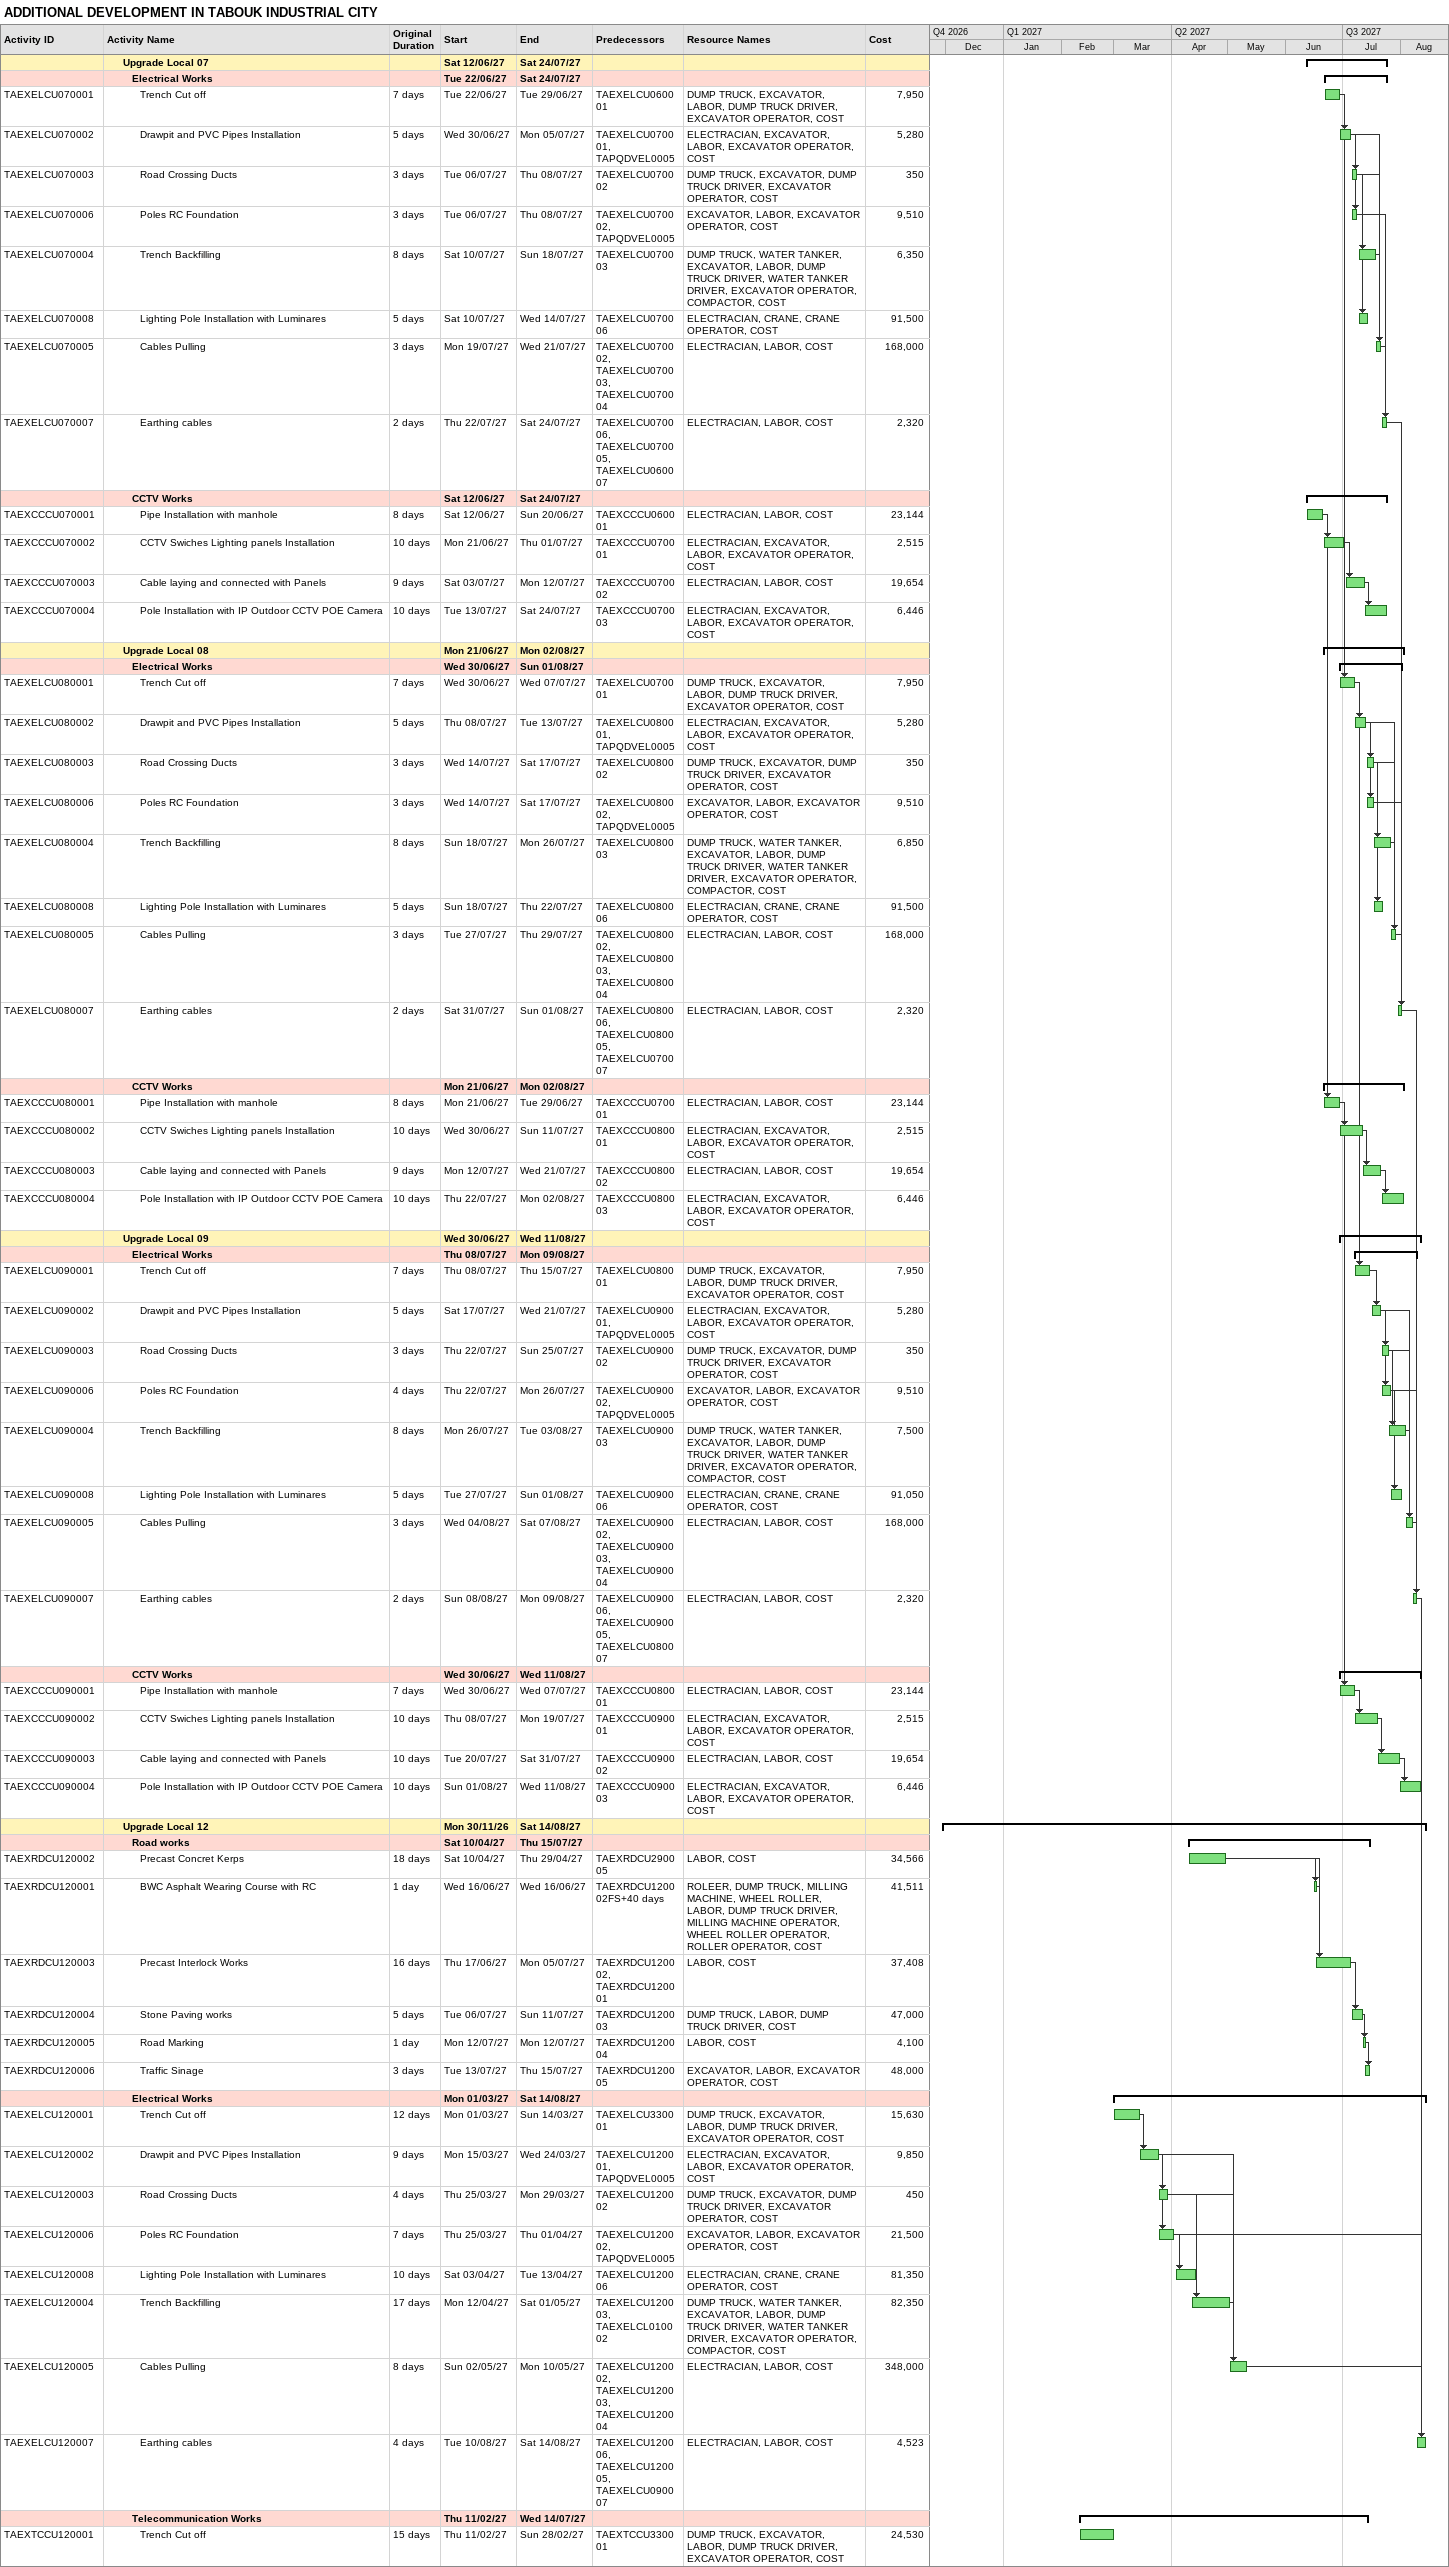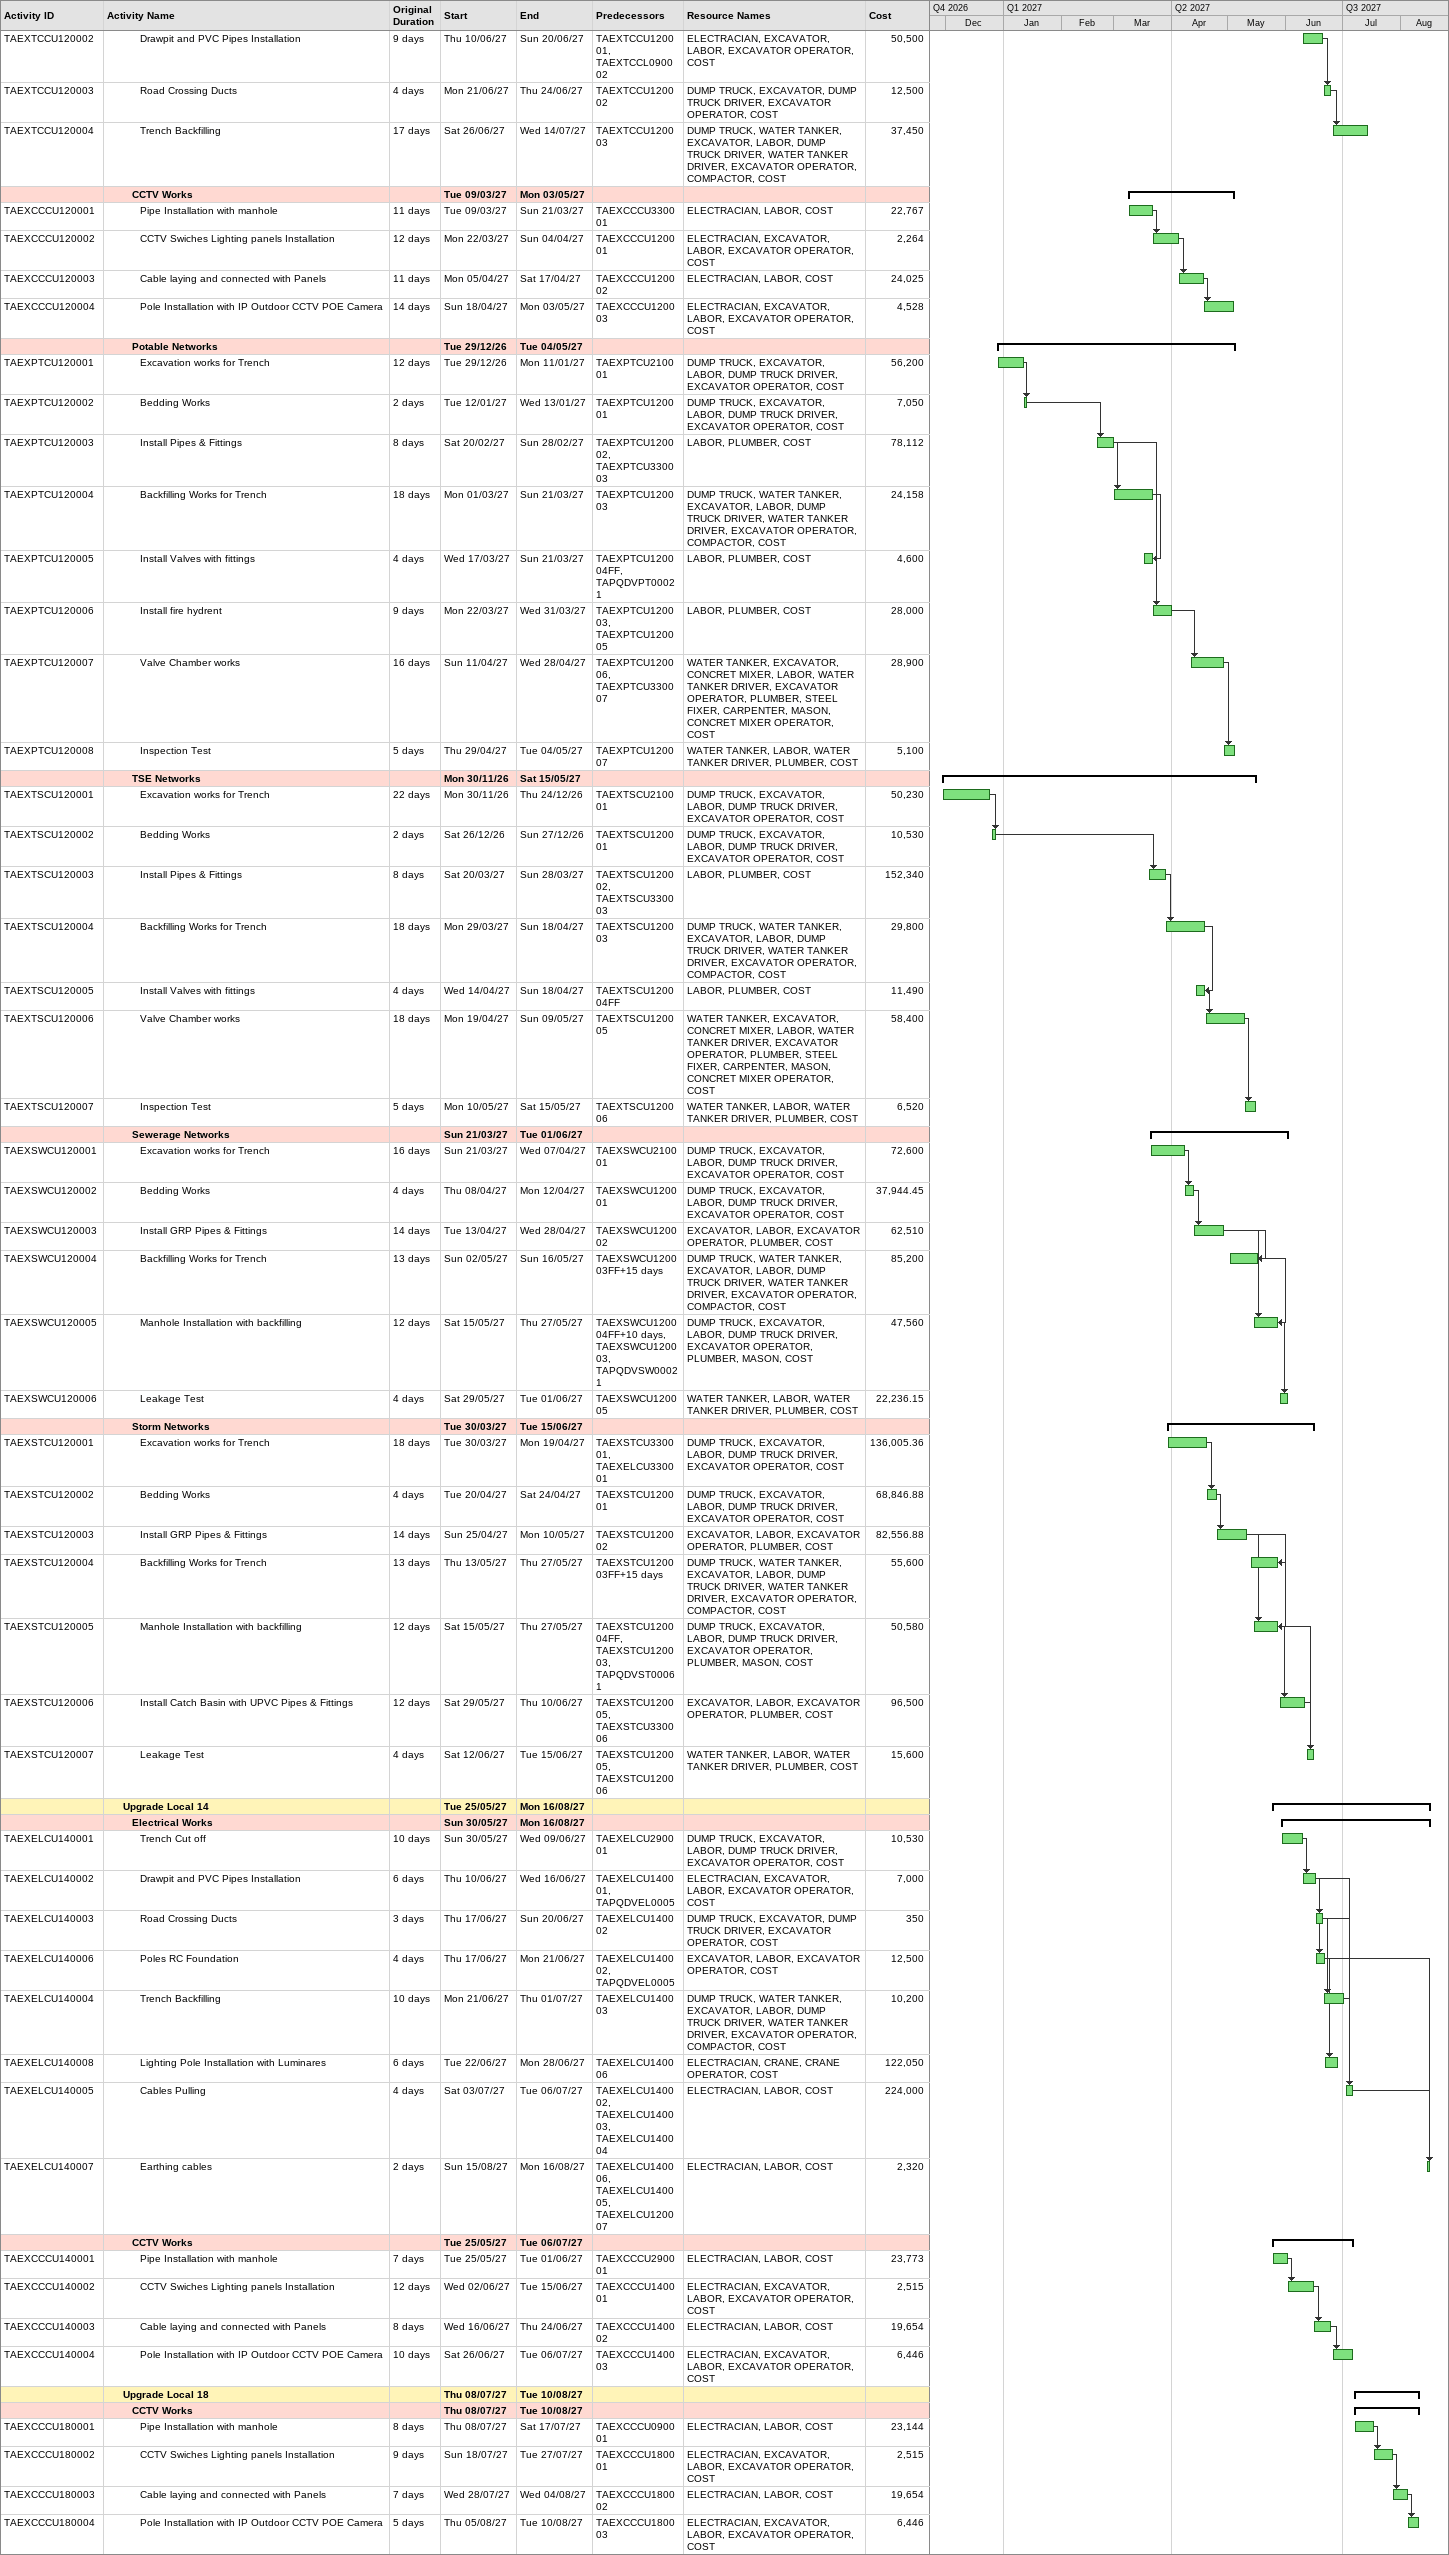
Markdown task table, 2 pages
ADDITIONAL DEVELOPMENT IN TABOUK INDUSTRIAL CITY

| ID | Level | Task | Original duration | Start | Finish | Predecessors | Resources | Cost |
|---|---|---|---|---|---|---|---|---|
|  | 3 | **Upgrade Local 07** |  | 2027-06-12 | 2027-07-24 |  |  |  |
|  | 4 | **Electrical Works** |  | 2027-06-22 | 2027-07-24 |  |  |  |
| TAEXELCU070001 | 5 | Trench Cut off | 7d | 2027-06-22 | 2027-06-29 | TAEXELCU060001 | DUMP TRUCK, EXCAVATOR, LABOR, DUMP TRUCK DRIVER, EXCAVATOR OPERATOR, COST | 7950 |
| TAEXELCU070002 | 5 | Drawpit and PVC Pipes Installation | 5d | 2027-06-30 | 2027-07-05 | TAEXELCU070001, TAPQDVEL0005 | ELECTRACIAN, EXCAVATOR, LABOR, EXCAVATOR OPERATOR, COST | 5280 |
| TAEXELCU070003 | 5 | Road Crossing Ducts | 3d | 2027-07-06 | 2027-07-08 | TAEXELCU070002 | DUMP TRUCK, EXCAVATOR, DUMP TRUCK DRIVER, EXCAVATOR OPERATOR, COST | 350 |
| TAEXELCU070006 | 5 | Poles RC Foundation | 3d | 2027-07-06 | 2027-07-08 | TAEXELCU070002, TAPQDVEL0005 | EXCAVATOR, LABOR, EXCAVATOR OPERATOR, COST | 9510 |
| TAEXELCU070004 | 5 | Trench Backfilling | 8d | 2027-07-10 | 2027-07-18 | TAEXELCU070003 | DUMP TRUCK, WATER TANKER, EXCAVATOR, LABOR, DUMP TRUCK DRIVER, WATER TANKER DRIVER, EXCAVATOR OPERATOR, COMPACTOR, COST | 6350 |
| TAEXELCU070008 | 5 | Lighting Pole Installation with Luminares | 5d | 2027-07-10 | 2027-07-14 | TAEXELCU070006 | ELECTRACIAN, CRANE, CRANE OPERATOR, COST | 91500 |
| TAEXELCU070005 | 5 | Cables Pulling | 3d | 2027-07-19 | 2027-07-21 | TAEXELCU070002, TAEXELCU070003, TAEXELCU070004 | ELECTRACIAN, LABOR, COST | 168000 |
| TAEXELCU070007 | 5 | Earthing cables | 2d | 2027-07-22 | 2027-07-24 | TAEXELCU070006, TAEXELCU070005, TAEXELCU060007 | ELECTRACIAN, LABOR, COST | 2320 |
|  | 4 | **CCTV Works** |  | 2027-06-12 | 2027-07-24 |  |  |  |
| TAEXCCCU070001 | 5 | Pipe Installation with manhole | 8d | 2027-06-12 | 2027-06-20 | TAEXCCCU060001 | ELECTRACIAN, LABOR, COST | 23144 |
| TAEXCCCU070002 | 5 | CCTV Swiches Lighting panels Installation | 10d | 2027-06-21 | 2027-07-01 | TAEXCCCU070001 | ELECTRACIAN, EXCAVATOR, LABOR, EXCAVATOR OPERATOR, COST | 2515 |
| TAEXCCCU070003 | 5 | Cable laying and connected with Panels | 9d | 2027-07-03 | 2027-07-12 | TAEXCCCU070002 | ELECTRACIAN, LABOR, COST | 19654 |
| TAEXCCCU070004 | 5 | Pole Installation with IP Outdoor CCTV POE Camera | 10d | 2027-07-13 | 2027-07-24 | TAEXCCCU070003 | ELECTRACIAN, EXCAVATOR, LABOR, EXCAVATOR OPERATOR, COST | 6446 |
|  | 3 | **Upgrade Local 08** |  | 2027-06-21 | 2027-08-02 |  |  |  |
|  | 4 | **Electrical Works** |  | 2027-06-30 | 2027-08-01 |  |  |  |
| TAEXELCU080001 | 5 | Trench Cut off | 7d | 2027-06-30 | 2027-07-07 | TAEXELCU070001 | DUMP TRUCK, EXCAVATOR, LABOR, DUMP TRUCK DRIVER, EXCAVATOR OPERATOR, COST | 7950 |
| TAEXELCU080002 | 5 | Drawpit and PVC Pipes Installation | 5d | 2027-07-08 | 2027-07-13 | TAEXELCU080001, TAPQDVEL0005 | ELECTRACIAN, EXCAVATOR, LABOR, EXCAVATOR OPERATOR, COST | 5280 |
| TAEXELCU080003 | 5 | Road Crossing Ducts | 3d | 2027-07-14 | 2027-07-17 | TAEXELCU080002 | DUMP TRUCK, EXCAVATOR, DUMP TRUCK DRIVER, EXCAVATOR OPERATOR, COST | 350 |
| TAEXELCU080006 | 5 | Poles RC Foundation | 3d | 2027-07-14 | 2027-07-17 | TAEXELCU080002, TAPQDVEL0005 | EXCAVATOR, LABOR, EXCAVATOR OPERATOR, COST | 9510 |
| TAEXELCU080004 | 5 | Trench Backfilling | 8d | 2027-07-18 | 2027-07-26 | TAEXELCU080003 | DUMP TRUCK, WATER TANKER, EXCAVATOR, LABOR, DUMP TRUCK DRIVER, WATER TANKER DRIVER, EXCAVATOR OPERATOR, COMPACTOR, COST | 6850 |
| TAEXELCU080008 | 5 | Lighting Pole Installation with Luminares | 5d | 2027-07-18 | 2027-07-22 | TAEXELCU080006 | ELECTRACIAN, CRANE, CRANE OPERATOR, COST | 91500 |
| TAEXELCU080005 | 5 | Cables Pulling | 3d | 2027-07-27 | 2027-07-29 | TAEXELCU080002, TAEXELCU080003, TAEXELCU080004 | ELECTRACIAN, LABOR, COST | 168000 |
| TAEXELCU080007 | 5 | Earthing cables | 2d | 2027-07-31 | 2027-08-01 | TAEXELCU080006, TAEXELCU080005, TAEXELCU070007 | ELECTRACIAN, LABOR, COST | 2320 |
|  | 4 | **CCTV Works** |  | 2027-06-21 | 2027-08-02 |  |  |  |
| TAEXCCCU080001 | 5 | Pipe Installation with manhole | 8d | 2027-06-21 | 2027-06-29 | TAEXCCCU070001 | ELECTRACIAN, LABOR, COST | 23144 |
| TAEXCCCU080002 | 5 | CCTV Swiches Lighting panels Installation | 10d | 2027-06-30 | 2027-07-11 | TAEXCCCU080001 | ELECTRACIAN, EXCAVATOR, LABOR, EXCAVATOR OPERATOR, COST | 2515 |
| TAEXCCCU080003 | 5 | Cable laying and connected with Panels | 9d | 2027-07-12 | 2027-07-21 | TAEXCCCU080002 | ELECTRACIAN, LABOR, COST | 19654 |
| TAEXCCCU080004 | 5 | Pole Installation with IP Outdoor CCTV POE Camera | 10d | 2027-07-22 | 2027-08-02 | TAEXCCCU080003 | ELECTRACIAN, EXCAVATOR, LABOR, EXCAVATOR OPERATOR, COST | 6446 |
|  | 3 | **Upgrade Local 09** |  | 2027-06-30 | 2027-08-11 |  |  |  |
|  | 4 | **Electrical Works** |  | 2027-07-08 | 2027-08-09 |  |  |  |
| TAEXELCU090001 | 5 | Trench Cut off | 7d | 2027-07-08 | 2027-07-15 | TAEXELCU080001 | DUMP TRUCK, EXCAVATOR, LABOR, DUMP TRUCK DRIVER, EXCAVATOR OPERATOR, COST | 7950 |
| TAEXELCU090002 | 5 | Drawpit and PVC Pipes Installation | 5d | 2027-07-17 | 2027-07-21 | TAEXELCU090001, TAPQDVEL0005 | ELECTRACIAN, EXCAVATOR, LABOR, EXCAVATOR OPERATOR, COST | 5280 |
| TAEXELCU090003 | 5 | Road Crossing Ducts | 3d | 2027-07-22 | 2027-07-25 | TAEXELCU090002 | DUMP TRUCK, EXCAVATOR, DUMP TRUCK DRIVER, EXCAVATOR OPERATOR, COST | 350 |
| TAEXELCU090006 | 5 | Poles RC Foundation | 4d | 2027-07-22 | 2027-07-26 | TAEXELCU090002, TAPQDVEL0005 | EXCAVATOR, LABOR, EXCAVATOR OPERATOR, COST | 9510 |
| TAEXELCU090004 | 5 | Trench Backfilling | 8d | 2027-07-26 | 2027-08-03 | TAEXELCU090003 | DUMP TRUCK, WATER TANKER, EXCAVATOR, LABOR, DUMP TRUCK DRIVER, WATER TANKER DRIVER, EXCAVATOR OPERATOR, COMPACTOR, COST | 7500 |
| TAEXELCU090008 | 5 | Lighting Pole Installation with Luminares | 5d | 2027-07-27 | 2027-08-01 | TAEXELCU090006 | ELECTRACIAN, CRANE, CRANE OPERATOR, COST | 91050 |
| TAEXELCU090005 | 5 | Cables Pulling | 3d | 2027-08-04 | 2027-08-07 | TAEXELCU090002, TAEXELCU090003, TAEXELCU090004 | ELECTRACIAN, LABOR, COST | 168000 |
| TAEXELCU090007 | 5 | Earthing cables | 2d | 2027-08-08 | 2027-08-09 | TAEXELCU090006, TAEXELCU090005, TAEXELCU080007 | ELECTRACIAN, LABOR, COST | 2320 |
|  | 4 | **CCTV Works** |  | 2027-06-30 | 2027-08-11 |  |  |  |
| TAEXCCCU090001 | 5 | Pipe Installation with manhole | 7d | 2027-06-30 | 2027-07-07 | TAEXCCCU080001 | ELECTRACIAN, LABOR, COST | 23144 |
| TAEXCCCU090002 | 5 | CCTV Swiches Lighting panels Installation | 10d | 2027-07-08 | 2027-07-19 | TAEXCCCU090001 | ELECTRACIAN, EXCAVATOR, LABOR, EXCAVATOR OPERATOR, COST | 2515 |
| TAEXCCCU090003 | 5 | Cable laying and connected with Panels | 10d | 2027-07-20 | 2027-07-31 | TAEXCCCU090002 | ELECTRACIAN, LABOR, COST | 19654 |
| TAEXCCCU090004 | 5 | Pole Installation with IP Outdoor CCTV POE Camera | 10d | 2027-08-01 | 2027-08-11 | TAEXCCCU090003 | ELECTRACIAN, EXCAVATOR, LABOR, EXCAVATOR OPERATOR, COST | 6446 |
|  | 3 | **Upgrade Local 12** |  | 2026-11-30 | 2027-08-14 |  |  |  |
|  | 4 | **Road works** |  | 2027-04-10 | 2027-07-15 |  |  |  |
| TAEXRDCU120002 | 5 | Precast Concret Kerps | 18d | 2027-04-10 | 2027-04-29 | TAEXRDCU290005 | LABOR, COST | 34566 |
| TAEXRDCU120001 | 5 | BWC Asphalt Wearing Course with RC | 1d | 2027-06-16 | 2027-06-16 | TAEXRDCU120002FS+40d | ROLEER, DUMP TRUCK, MILLING MACHINE, WHEEL ROLLER, LABOR, DUMP TRUCK DRIVER, MILLING MACHINE OPERATOR, WHEEL ROLLER OPERATOR, ROLLER OPERATOR, COST | 41511 |
| TAEXRDCU120003 | 5 | Precast Interlock Works | 16d | 2027-06-17 | 2027-07-05 | TAEXRDCU120002, TAEXRDCU120001 | LABOR, COST | 37408 |
| TAEXRDCU120004 | 5 | Stone Paving works | 5d | 2027-07-06 | 2027-07-11 | TAEXRDCU120003 | DUMP TRUCK, LABOR, DUMP TRUCK DRIVER, COST | 47000 |
| TAEXRDCU120005 | 5 | Road Marking | 1d | 2027-07-12 | 2027-07-12 | TAEXRDCU120004 | LABOR, COST | 4100 |
| TAEXRDCU120006 | 5 | Traffic Sinage | 3d | 2027-07-13 | 2027-07-15 | TAEXRDCU120005 | EXCAVATOR, LABOR, EXCAVATOR OPERATOR, COST | 48000 |
|  | 4 | **Electrical Works** |  | 2027-03-01 | 2027-08-14 |  |  |  |
| TAEXELCU120001 | 5 | Trench Cut off | 12d | 2027-03-01 | 2027-03-14 | TAEXELCU330001 | DUMP TRUCK, EXCAVATOR, LABOR, DUMP TRUCK DRIVER, EXCAVATOR OPERATOR, COST | 15630 |
| TAEXELCU120002 | 5 | Drawpit and PVC Pipes Installation | 9d | 2027-03-15 | 2027-03-24 | TAEXELCU120001, TAPQDVEL0005 | ELECTRACIAN, EXCAVATOR, LABOR, EXCAVATOR OPERATOR, COST | 9850 |
| TAEXELCU120003 | 5 | Road Crossing Ducts | 4d | 2027-03-25 | 2027-03-29 | TAEXELCU120002 | DUMP TRUCK, EXCAVATOR, DUMP TRUCK DRIVER, EXCAVATOR OPERATOR, COST | 450 |
| TAEXELCU120006 | 5 | Poles RC Foundation | 7d | 2027-03-25 | 2027-04-01 | TAEXELCU120002, TAPQDVEL0005 | EXCAVATOR, LABOR, EXCAVATOR OPERATOR, COST | 21500 |
| TAEXELCU120008 | 5 | Lighting Pole Installation with Luminares | 10d | 2027-04-03 | 2027-04-13 | TAEXELCU120006 | ELECTRACIAN, CRANE, CRANE OPERATOR, COST | 81350 |
| TAEXELCU120004 | 5 | Trench Backfilling | 17d | 2027-04-12 | 2027-05-01 | TAEXELCU120003, TAEXELCL010002 | DUMP TRUCK, WATER TANKER, EXCAVATOR, LABOR, DUMP TRUCK DRIVER, WATER TANKER DRIVER, EXCAVATOR OPERATOR, COMPACTOR, COST | 82350 |
| TAEXELCU120005 | 5 | Cables Pulling | 8d | 2027-05-02 | 2027-05-10 | TAEXELCU120002, TAEXELCU120003, TAEXELCU120004 | ELECTRACIAN, LABOR, COST | 348000 |
| TAEXELCU120007 | 5 | Earthing cables | 4d | 2027-08-10 | 2027-08-14 | TAEXELCU120006, TAEXELCU120005, TAEXELCU090007 | ELECTRACIAN, LABOR, COST | 4523 |
|  | 4 | **Telecommunication Works** |  | 2027-02-11 | 2027-07-14 |  |  |  |
| TAEXTCCU120001 | 5 | Trench Cut off | 15d | 2027-02-11 | 2027-02-28 | TAEXTCCU330001 | DUMP TRUCK, EXCAVATOR, LABOR, DUMP TRUCK DRIVER, EXCAVATOR OPERATOR, COST | 24530 |
| TAEXTCCU120002 | 5 | Drawpit and PVC Pipes Installation | 9d | 2027-06-10 | 2027-06-20 | TAEXTCCU120001, TAEXTCCL090002 | ELECTRACIAN, EXCAVATOR, LABOR, EXCAVATOR OPERATOR, COST | 50500 |
| TAEXTCCU120003 | 5 | Road Crossing Ducts | 4d | 2027-06-21 | 2027-06-24 | TAEXTCCU120002 | DUMP TRUCK, EXCAVATOR, DUMP TRUCK DRIVER, EXCAVATOR OPERATOR, COST | 12500 |
| TAEXTCCU120004 | 5 | Trench Backfilling | 17d | 2027-06-26 | 2027-07-14 | TAEXTCCU120003 | DUMP TRUCK, WATER TANKER, EXCAVATOR, LABOR, DUMP TRUCK DRIVER, WATER TANKER DRIVER, EXCAVATOR OPERATOR, COMPACTOR, COST | 37450 |
|  | 4 | **CCTV Works** |  | 2027-03-09 | 2027-05-03 |  |  |  |
| TAEXCCCU120001 | 5 | Pipe Installation with manhole | 11d | 2027-03-09 | 2027-03-21 | TAEXCCCU330001 | ELECTRACIAN, LABOR, COST | 22767 |
| TAEXCCCU120002 | 5 | CCTV Swiches Lighting panels Installation | 12d | 2027-03-22 | 2027-04-04 | TAEXCCCU120001 | ELECTRACIAN, EXCAVATOR, LABOR, EXCAVATOR OPERATOR, COST | 2264 |
| TAEXCCCU120003 | 5 | Cable laying and connected with Panels | 11d | 2027-04-05 | 2027-04-17 | TAEXCCCU120002 | ELECTRACIAN, LABOR, COST | 24025 |
| TAEXCCCU120004 | 5 | Pole Installation with IP Outdoor CCTV POE Camera | 14d | 2027-04-18 | 2027-05-03 | TAEXCCCU120003 | ELECTRACIAN, EXCAVATOR, LABOR, EXCAVATOR OPERATOR, COST | 4528 |
|  | 4 | **Potable Networks** |  | 2026-12-29 | 2027-05-04 |  |  |  |
| TAEXPTCU120001 | 5 | Excavation works for Trench | 12d | 2026-12-29 | 2027-01-11 | TAEXPTCU210001 | DUMP TRUCK, EXCAVATOR, LABOR, DUMP TRUCK DRIVER, EXCAVATOR OPERATOR, COST | 56200 |
| TAEXPTCU120002 | 5 | Bedding Works | 2d | 2027-01-12 | 2027-01-13 | TAEXPTCU120001 | DUMP TRUCK, EXCAVATOR, LABOR, DUMP TRUCK DRIVER, EXCAVATOR OPERATOR, COST | 7050 |
| TAEXPTCU120003 | 5 | Install Pipes & Fittings | 8d | 2027-02-20 | 2027-02-28 | TAEXPTCU120002, TAEXPTCU330003 | LABOR, PLUMBER, COST | 78112 |
| TAEXPTCU120004 | 5 | Backfilling Works for Trench | 18d | 2027-03-01 | 2027-03-21 | TAEXPTCU120003 | DUMP TRUCK, WATER TANKER, EXCAVATOR, LABOR, DUMP TRUCK DRIVER, WATER TANKER DRIVER, EXCAVATOR OPERATOR, COMPACTOR, COST | 24158 |
| TAEXPTCU120005 | 5 | Install Valves with fittings | 4d | 2027-03-17 | 2027-03-21 | TAEXPTCU120004FF, TAPQDVPT00021 | LABOR, PLUMBER, COST | 4600 |
| TAEXPTCU120006 | 5 | Install fire hydrent | 9d | 2027-03-22 | 2027-03-31 | TAEXPTCU120003, TAEXPTCU120005 | LABOR, PLUMBER, COST | 28000 |
| TAEXPTCU120007 | 5 | Valve Chamber works | 16d | 2027-04-11 | 2027-04-28 | TAEXPTCU120006, TAEXPTCU330007 | WATER TANKER, EXCAVATOR, CONCRET MIXER, LABOR, WATER TANKER DRIVER, EXCAVATOR OPERATOR, PLUMBER, STEEL FIXER, CARPENTER, MASON, CONCRET MIXER OPERATOR, COST | 28900 |
| TAEXPTCU120008 | 5 | Inspection Test | 5d | 2027-04-29 | 2027-05-04 | TAEXPTCU120007 | WATER TANKER, LABOR, WATER TANKER DRIVER, PLUMBER, COST | 5100 |
|  | 4 | **TSE Networks** |  | 2026-11-30 | 2027-05-15 |  |  |  |
| TAEXTSCU120001 | 5 | Excavation works for Trench | 22d | 2026-11-30 | 2026-12-24 | TAEXTSCU210001 | DUMP TRUCK, EXCAVATOR, LABOR, DUMP TRUCK DRIVER, EXCAVATOR OPERATOR, COST | 50230 |
| TAEXTSCU120002 | 5 | Bedding Works | 2d | 2026-12-26 | 2026-12-27 | TAEXTSCU120001 | DUMP TRUCK, EXCAVATOR, LABOR, DUMP TRUCK DRIVER, EXCAVATOR OPERATOR, COST | 10530 |
| TAEXTSCU120003 | 5 | Install Pipes & Fittings | 8d | 2027-03-20 | 2027-03-28 | TAEXTSCU120002, TAEXTSCU330003 | LABOR, PLUMBER, COST | 152340 |
| TAEXTSCU120004 | 5 | Backfilling Works for Trench | 18d | 2027-03-29 | 2027-04-18 | TAEXTSCU120003 | DUMP TRUCK, WATER TANKER, EXCAVATOR, LABOR, DUMP TRUCK DRIVER, WATER TANKER DRIVER, EXCAVATOR OPERATOR, COMPACTOR, COST | 29800 |
| TAEXTSCU120005 | 5 | Install Valves with fittings | 4d | 2027-04-14 | 2027-04-18 | TAEXTSCU120004FF | LABOR, PLUMBER, COST | 11490 |
| TAEXTSCU120006 | 5 | Valve Chamber works | 18d | 2027-04-19 | 2027-05-09 | TAEXTSCU120005 | WATER TANKER, EXCAVATOR, CONCRET MIXER, LABOR, WATER TANKER DRIVER, EXCAVATOR OPERATOR, PLUMBER, STEEL FIXER, CARPENTER, MASON, CONCRET MIXER OPERATOR, COST | 58400 |
| TAEXTSCU120007 | 5 | Inspection Test | 5d | 2027-05-10 | 2027-05-15 | TAEXTSCU120006 | WATER TANKER, LABOR, WATER TANKER DRIVER, PLUMBER, COST | 6520 |
|  | 4 | **Sewerage Networks** |  | 2027-03-21 | 2027-06-01 |  |  |  |
| TAEXSWCU120001 | 5 | Excavation works for Trench | 16d | 2027-03-21 | 2027-04-07 | TAEXSWCU210001 | DUMP TRUCK, EXCAVATOR, LABOR, DUMP TRUCK DRIVER, EXCAVATOR OPERATOR, COST | 72600 |
| TAEXSWCU120002 | 5 | Bedding Works | 4d | 2027-04-08 | 2027-04-12 | TAEXSWCU120001 | DUMP TRUCK, EXCAVATOR, LABOR, DUMP TRUCK DRIVER, EXCAVATOR OPERATOR, COST | 37944.45 |
| TAEXSWCU120003 | 5 | Install GRP Pipes & Fittings | 14d | 2027-04-13 | 2027-04-28 | TAEXSWCU120002 | EXCAVATOR, LABOR, EXCAVATOR OPERATOR, PLUMBER, COST | 62510 |
| TAEXSWCU120004 | 5 | Backfilling Works for Trench | 13d | 2027-05-02 | 2027-05-16 | TAEXSWCU120003FF+15d | DUMP TRUCK, WATER TANKER, EXCAVATOR, LABOR, DUMP TRUCK DRIVER, WATER TANKER DRIVER, EXCAVATOR OPERATOR, COMPACTOR, COST | 85200 |
| TAEXSWCU120005 | 5 | Manhole Installation with backfilling | 12d | 2027-05-15 | 2027-05-27 | TAEXSWCU120004FF+10d, TAEXSWCU120003, TAPQDVSW00021 | DUMP TRUCK, EXCAVATOR, LABOR, DUMP TRUCK DRIVER, EXCAVATOR OPERATOR, PLUMBER, MASON, COST | 47560 |
| TAEXSWCU120006 | 5 | Leakage Test | 4d | 2027-05-29 | 2027-06-01 | TAEXSWCU120005 | WATER TANKER, LABOR, WATER TANKER DRIVER, PLUMBER, COST | 22236.15 |
|  | 4 | **Storm Networks** |  | 2027-03-30 | 2027-06-15 |  |  |  |
| TAEXSTCU120001 | 5 | Excavation works for Trench | 18d | 2027-03-30 | 2027-04-19 | TAEXSTCU330001, TAEXELCU330001 | DUMP TRUCK, EXCAVATOR, LABOR, DUMP TRUCK DRIVER, EXCAVATOR OPERATOR, COST | 136005.36 |
| TAEXSTCU120002 | 5 | Bedding Works | 4d | 2027-04-20 | 2027-04-24 | TAEXSTCU120001 | DUMP TRUCK, EXCAVATOR, LABOR, DUMP TRUCK DRIVER, EXCAVATOR OPERATOR, COST | 68846.88 |
| TAEXSTCU120003 | 5 | Install GRP Pipes & Fittings | 14d | 2027-04-25 | 2027-05-10 | TAEXSTCU120002 | EXCAVATOR, LABOR, EXCAVATOR OPERATOR, PLUMBER, COST | 82556.88 |
| TAEXSTCU120004 | 5 | Backfilling Works for Trench | 13d | 2027-05-13 | 2027-05-27 | TAEXSTCU120003FF+15d | DUMP TRUCK, WATER TANKER, EXCAVATOR, LABOR, DUMP TRUCK DRIVER, WATER TANKER DRIVER, EXCAVATOR OPERATOR, COMPACTOR, COST | 55600 |
| TAEXSTCU120005 | 5 | Manhole Installation with backfilling | 12d | 2027-05-15 | 2027-05-27 | TAEXSTCU120004FF, TAEXSTCU120003, TAPQDVST00061 | DUMP TRUCK, EXCAVATOR, LABOR, DUMP TRUCK DRIVER, EXCAVATOR OPERATOR, PLUMBER, MASON, COST | 50580 |
| TAEXSTCU120006 | 5 | Install Catch Basin with UPVC Pipes & Fittings | 12d | 2027-05-29 | 2027-06-10 | TAEXSTCU120005, TAEXSTCU330006 | EXCAVATOR, LABOR, EXCAVATOR OPERATOR, PLUMBER, COST | 96500 |
| TAEXSTCU120007 | 5 | Leakage Test | 4d | 2027-06-12 | 2027-06-15 | TAEXSTCU120005, TAEXSTCU120006 | WATER TANKER, LABOR, WATER TANKER DRIVER, PLUMBER, COST | 15600 |
|  | 3 | **Upgrade Local 14** |  | 2027-05-25 | 2027-08-16 |  |  |  |
|  | 4 | **Electrical Works** |  | 2027-05-30 | 2027-08-16 |  |  |  |
| TAEXELCU140001 | 5 | Trench Cut off | 10d | 2027-05-30 | 2027-06-09 | TAEXELCU290001 | DUMP TRUCK, EXCAVATOR, LABOR, DUMP TRUCK DRIVER, EXCAVATOR OPERATOR, COST | 10530 |
| TAEXELCU140002 | 5 | Drawpit and PVC Pipes Installation | 6d | 2027-06-10 | 2027-06-16 | TAEXELCU140001, TAPQDVEL0005 | ELECTRACIAN, EXCAVATOR, LABOR, EXCAVATOR OPERATOR, COST | 7000 |
| TAEXELCU140003 | 5 | Road Crossing Ducts | 3d | 2027-06-17 | 2027-06-20 | TAEXELCU140002 | DUMP TRUCK, EXCAVATOR, DUMP TRUCK DRIVER, EXCAVATOR OPERATOR, COST | 350 |
| TAEXELCU140006 | 5 | Poles RC Foundation | 4d | 2027-06-17 | 2027-06-21 | TAEXELCU140002, TAPQDVEL0005 | EXCAVATOR, LABOR, EXCAVATOR OPERATOR, COST | 12500 |
| TAEXELCU140004 | 5 | Trench Backfilling | 10d | 2027-06-21 | 2027-07-01 | TAEXELCU140003 | DUMP TRUCK, WATER TANKER, EXCAVATOR, LABOR, DUMP TRUCK DRIVER, WATER TANKER DRIVER, EXCAVATOR OPERATOR, COMPACTOR, COST | 10200 |
| TAEXELCU140008 | 5 | Lighting Pole Installation with Luminares | 6d | 2027-06-22 | 2027-06-28 | TAEXELCU140006 | ELECTRACIAN, CRANE, CRANE OPERATOR, COST | 122050 |
| TAEXELCU140005 | 5 | Cables Pulling | 4d | 2027-07-03 | 2027-07-06 | TAEXELCU140002, TAEXELCU140003, TAEXELCU140004 | ELECTRACIAN, LABOR, COST | 224000 |
| TAEXELCU140007 | 5 | Earthing cables | 2d | 2027-08-15 | 2027-08-16 | TAEXELCU140006, TAEXELCU140005, TAEXELCU120007 | ELECTRACIAN, LABOR, COST | 2320 |
|  | 4 | **CCTV Works** |  | 2027-05-25 | 2027-07-06 |  |  |  |
| TAEXCCCU140001 | 5 | Pipe Installation with manhole | 7d | 2027-05-25 | 2027-06-01 | TAEXCCCU290001 | ELECTRACIAN, LABOR, COST | 23773 |
| TAEXCCCU140002 | 5 | CCTV Swiches Lighting panels Installation | 12d | 2027-06-02 | 2027-06-15 | TAEXCCCU140001 | ELECTRACIAN, EXCAVATOR, LABOR, EXCAVATOR OPERATOR, COST | 2515 |
| TAEXCCCU140003 | 5 | Cable laying and connected with Panels | 8d | 2027-06-16 | 2027-06-24 | TAEXCCCU140002 | ELECTRACIAN, LABOR, COST | 19654 |
| TAEXCCCU140004 | 5 | Pole Installation with IP Outdoor CCTV POE Camera | 10d | 2027-06-26 | 2027-07-06 | TAEXCCCU140003 | ELECTRACIAN, EXCAVATOR, LABOR, EXCAVATOR OPERATOR, COST | 6446 |
|  | 3 | **Upgrade Local 18** |  | 2027-07-08 | 2027-08-10 |  |  |  |
|  | 4 | **CCTV Works** |  | 2027-07-08 | 2027-08-10 |  |  |  |
| TAEXCCCU180001 | 5 | Pipe Installation with manhole | 8d | 2027-07-08 | 2027-07-17 | TAEXCCCU090001 | ELECTRACIAN, LABOR, COST | 23144 |
| TAEXCCCU180002 | 5 | CCTV Swiches Lighting panels Installation | 9d | 2027-07-18 | 2027-07-27 | TAEXCCCU180001 | ELECTRACIAN, EXCAVATOR, LABOR, EXCAVATOR OPERATOR, COST | 2515 |
| TAEXCCCU180003 | 5 | Cable laying and connected with Panels | 7d | 2027-07-28 | 2027-08-04 | TAEXCCCU180002 | ELECTRACIAN, LABOR, COST | 19654 |
| TAEXCCCU180004 | 5 | Pole Installation with IP Outdoor CCTV POE Camera | 5d | 2027-08-05 | 2027-08-10 | TAEXCCCU180003 | ELECTRACIAN, EXCAVATOR, LABOR, EXCAVATOR OPERATOR, COST | 6446 |
